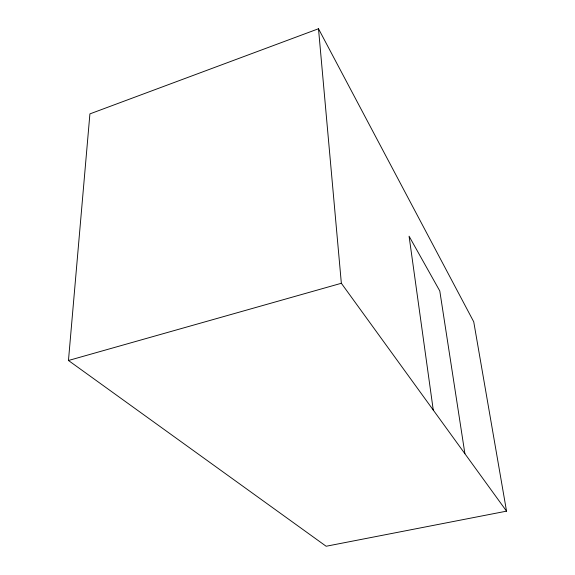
<?xml version="1.0" encoding="UTF-8"?>
<svg xmlns="http://www.w3.org/2000/svg" width="575" height="575" viewBox="0 0 575 575"><rect width="100%" height="100%" fill="white"/><g stroke="black" fill="none" stroke-linecap="round" stroke-linejoin="round"><path stroke-width="0.86" d="M68.461 360.496L89.908 113.893L318.5 28.75L473.735 321.806L506.539 511.153L326.147 546.25L68.461 360.496L341.349 283.274L506.539 511.153M464.909 453.732L439.789 290.964L409.077 236.203L433.262 410.068M318.5 28.75L341.349 283.274"/></g></svg>
